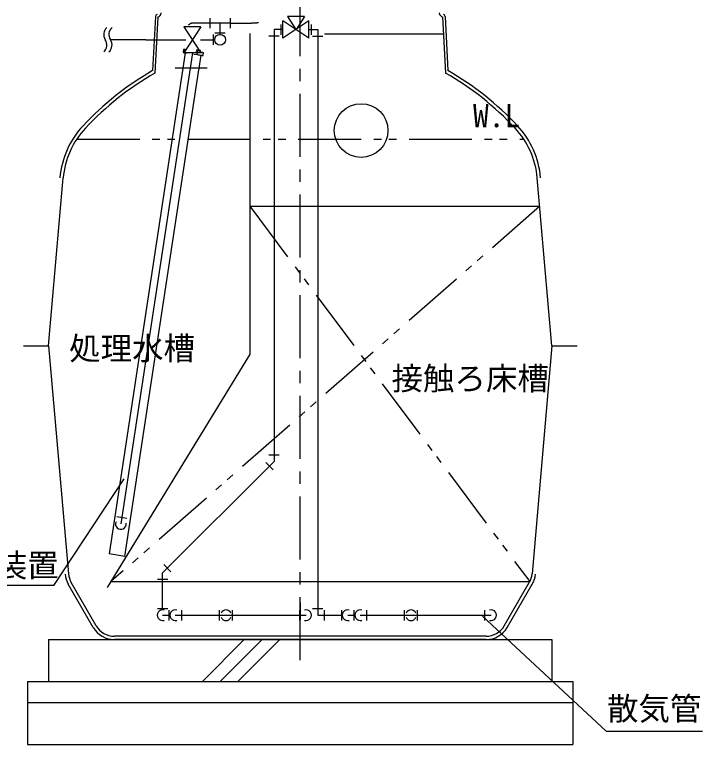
# Model space of a CAD drawing. Units: millimetres, scale not verified. Extents: x -10482 to 6837, y -7144 to 4933.
# Drawn here: x -1588 to 51, y -4464 to -2724 of the extents above; entities that cross this region are included whole.
import ezdxf
from ezdxf.enums import TextEntityAlignment as Align

# ---------------------------------------------------------------- set-up
doc = ezdxf.new("R2010")
doc.units = ezdxf.units.MM
doc.header["$LTSCALE"] = 30
doc.linetypes.add('CHAIN1', pattern=[8, 5, -1, 1, -1])
doc.linetypes.add('DOUBLE_CHAIN1', pattern=[8.8, 5, -1, 0.6, -0.6, 0.6, -1])
doc.layers.add('0-1_KIKI', color=3, linetype='Continuous', lineweight=25)
doc.layers.add('0-2_SEISAKU', color=2, linetype='Continuous', lineweight=25)
doc.layers.add('0-5_MOJI', color=4, linetype='Continuous')
doc.styles.add('MS Gothic', font='')
doc.styles.get('MS Gothic').set_extended_font_data('MS Gothic')

msp = doc.modelspace()

# ---------------------------------------------------------------- linework, layer by layer
at = {"layer": '0-1_KIKI', "linetype": 'CHAIN1'}
for p, q in [((-907.18, -4262.75), (-907.18, -2328.8)), ((-1205.49, -2850.68), (-1129.48, -2850.68))]:
    msp.add_line(p, q, dxfattribs=at)
at = {"layer": '0-1_KIKI'}
for p, q in [((-1252.43, -2728.41), (-1259.19, -2857.38)), ((-1246.44, -2728.73), (-1253.49, -2863.34)), ((-896.72, -2728.44), (-917.2, -2759.38)), ((-567.92, -2728.73), (-560.87, -2863.34)), ((-561.93, -2728.41), (-555.17, -2857.38)), ((-1122.59, -2731.91), (-1122.59, -2756.44)), ((-1098.25, -2770.88), (-1098.25, -2744.18)), ((-1074.21, -2731.91), (-1074.21, -2756.44)), ((-1074.21, -2744.18), (-1030.52, -2744.18)), ((-953.69, -2747.11), (-953.69, -2771.64)), ((-886.55, -2779.86), (-948.41, -2738.9)), ((-948.41, -2779.86), (-948.41, -2738.9)), ((-881.27, -2747.11), (-881.27, -2771.64)), ((-1143.88, -2752.74), (-1184.84, -2752.74)), ((-1184.84, -2752.74), (-1143.88, -2814.61)), ((-1143.88, -2752.74), (-1184.84, -2814.61)), ((-969.48, -2759.38), (-969.48, -3788.98)), ((-948.41, -2759.38), (-969.48, -2759.38)), ((-886.55, -2759.38), (-865.48, -2759.38)), ((-865.48, -2759.38), (-865.48, -4155.68)), ((-1275, -2783.68), (-1359.59, -2783.68)), ((-1275, -2783.68), (-1179.73, -2783.68)), ((-1145.35, -2783.68), (-1111.05, -2783.68)), ((-1114.04, -2795.94), (-1114.04, -2771.41)), ((-1085.98, -2767.88), (-1110.52, -2767.88)), ((-1027.18, -2768.96), (-1027.18, -3534.99)), ((-957.21, -2775.17), (-981.75, -2775.17)), ((-877.75, -2775.17), (-853.21, -2775.17)), ((-849.79, -2769.55), (-565.78, -2769.55)), ((-1181.28, -2814.93), (-1362.56, -4009.71)), ((-1164.36, -2814.61), (-1334.82, -3938.11)), ((-1185.21, -2806.75), (-1186.33, -2814.16)), ((-1186.33, -2814.16), (-1184.82, -2814.39)), ((-1183.69, -2806.98), (-1185.21, -2806.75)), ((-1143.88, -2814.61), (-1184.84, -2814.61)), ((-1183.69, -2806.98), (-1184.82, -2814.39)), ((-1152.59, -2819.28), (-1151.47, -2811.87)), ((-1145.66, -2813.31), (-1145.06, -2809.35)), ((-1138.79, -2821.38), (-1137.79, -2814.78)), ((-1149.27, -2857.15), (-1143.73, -2820.63)), ((-1324.99, -4015.41), (-1148.97, -2855.3)), ((-1507.18, -3513.68), (-1472.15, -3113.31)), ((-307.18, -3513.68), (-342.21, -3113.31)), ((-1027.18, -3180.68), (-336.31, -3180.68)), ((-1567.18, -3513.68), (-1507.18, -3513.68)), ((-1507.18, -3513.68), (-1459.65, -4056.93)), ((-307.18, -3513.68), (-354.71, -4056.93)), ((-307.18, -3513.68), (-247.18, -3513.68)), ((-1366.86, -4089.29), (-1027.18, -3534.99)), ((-981.75, -3773.18), (-957.21, -3773.18)), ((-1235.18, -4054.68), (-969.48, -3788.98)), ((-971.97, -3808.82), (-989.32, -3791.47)), ((-1344.59, -3920.66), (-1320.33, -3924.33)), ((-1324.99, -4015.41), (-1362.56, -4009.71)), ((-1232.69, -4034.83), (-1215.34, -4052.18)), ((-1222.91, -4070.47), (-1247.45, -4070.47)), ((-1235.18, -4142.88), (-1235.18, -4054.68)), ((-1400.54, -4184.68), (-1460.07, -4081.57)), ((-1393.61, -4180.68), (-1453.14, -4077.57)), ((-1358.52, -4075.68), (-360.18, -4075.68)), ((-420.75, -4180.68), (-361.22, -4077.57)), ((-413.82, -4184.68), (-354.29, -4081.57)), ((-1247.45, -4139.47), (-1222.91, -4139.47)), ((-907.18, -4125.68), (-907.18, -4165.68)), ((-877.75, -4139.88), (-853.21, -4139.88)), ((-1235.18, -4155.68), (-1217.98, -4155.68)), ((-1219.39, -4167.94), (-1219.39, -4143.41)), ((-1205.18, -4155.68), (-893.18, -4155.68)), ((-1189.39, -4167.94), (-1189.39, -4143.41)), ((-1099.97, -4167.94), (-1099.97, -4143.41)), ((-1068.39, -4167.94), (-1068.39, -4143.41)), ((-908.97, -4143.41), (-908.97, -4167.94)), ((-865.48, -4155.68), (-806.98, -4155.68)), ((-849.69, -4167.94), (-849.69, -4143.41)), ((-808.39, -4167.94), (-808.39, -4143.41)), ((-794.18, -4155.68), (-776.98, -4155.68)), ((-778.39, -4167.94), (-778.39, -4143.41)), ((-764.18, -4155.68), (-452.18, -4155.68)), ((-748.39, -4167.94), (-748.39, -4143.41)), ((-658.97, -4167.94), (-658.97, -4143.41)), ((-627.39, -4167.94), (-627.39, -4143.41)), ((-467.97, -4143.41), (-467.97, -4167.94)), ((-464.05, -4205.68), (-1350.31, -4205.68)), ((-464.05, -4213.68), (-1350.31, -4213.68))]:
    msp.add_line(p, q, dxfattribs=at)
at = {"layer": '0-1_KIKI', "linetype": 'DOUBLE_CHAIN1'}
for p, q in [((-1439.9, -3020.67), (-374.46, -3020.67)), ((-336.31, -3180.68), (-1358.52, -4075.68)), ((-1027.18, -3180.68), (-360.18, -4075.68))]:
    msp.add_line(p, q, dxfattribs=at)
at = {"layer": '0-1_KIKI', "color": 4}
for p, q in [((-1494.26, -4085.09), (-1327.23, -3830.25)), ((-1494.26, -4085.09), (-2021.29, -4085.09)), ((-178.16, -4432.09), (-472.6, -4158.04)), ((-178.16, -4432.09), (51.4, -4432.09))]:
    msp.add_line(p, q, dxfattribs=at)
at = {"layer": '0-1_KIKI'}
for points in [[(-897, -2728.44), (-937.96, -2728.44), (-917.48, -2759.38)], [(-1173.29, -2748.64), (-1173.34, -2748.68), (-1173.38, -2748.72), (-1173.43, -2748.75), (-1173.47, -2748.79), (-1173.52, -2748.83)], [(-1170.4, -2746.41), (-1170.54, -2746.51), (-1170.69, -2746.6), (-1170.83, -2746.7), (-1170.97, -2746.81), (-1171.11, -2746.91), (-1171.26, -2747.01), (-1171.4, -2747.12), (-1171.54, -2747.22), (-1171.68, -2747.33), (-1171.82, -2747.44), (-1171.96, -2747.55), (-1172.1, -2747.66), (-1172.14, -2747.69), (-1172.18, -2747.73), (-1172.23, -2747.77), (-1172.27, -2747.8), (-1172.32, -2747.84), (-1172.36, -2747.87), (-1172.41, -2747.91), (-1172.45, -2747.95), (-1172.5, -2747.98), (-1172.54, -2748.02), (-1172.59, -2748.06), (-1172.63, -2748.09), (-1172.67, -2748.13), (-1172.72, -2748.17), (-1172.76, -2748.2), (-1172.81, -2748.24), (-1172.85, -2748.27), (-1172.9, -2748.31), (-1172.94, -2748.35), (-1172.98, -2748.38), (-1173.03, -2748.42), (-1173.07, -2748.46), (-1173.12, -2748.5), (-1173.16, -2748.53), (-1173.21, -2748.57), (-1173.25, -2748.61), (-1173.29, -2748.64)], [(-1161.83, -2743.92), (-1162.13, -2743.94), (-1162.42, -2743.96), (-1162.72, -2743.98), (-1163.02, -2744.01), (-1163.32, -2744.04), (-1163.61, -2744.08), (-1163.91, -2744.11), (-1164.2, -2744.16), (-1164.49, -2744.2), (-1164.78, -2744.25), (-1165.07, -2744.3), (-1165.35, -2744.36), (-1165.64, -2744.42), (-1165.92, -2744.49), (-1166.21, -2744.56), (-1166.49, -2744.63), (-1166.76, -2744.71), (-1167.04, -2744.8), (-1167.31, -2744.89), (-1167.48, -2744.94), (-1167.64, -2745), (-1167.8, -2745.06), (-1167.96, -2745.12), (-1168.12, -2745.19), (-1168.28, -2745.25), (-1168.43, -2745.32), (-1168.59, -2745.39), (-1168.75, -2745.47), (-1168.9, -2745.54), (-1169.06, -2745.62), (-1169.21, -2745.7), (-1169.36, -2745.78), (-1169.51, -2745.86), (-1169.66, -2745.95), (-1169.81, -2746.04), (-1169.96, -2746.13), (-1170.1, -2746.22), (-1170.25, -2746.31), (-1170.4, -2746.41)], [(-1152.04, -2743.99), (-1152.26, -2743.98), (-1152.48, -2743.97), (-1152.71, -2743.97), (-1152.93, -2743.96), (-1153.15, -2743.95), (-1153.38, -2743.95), (-1153.6, -2743.94), (-1153.82, -2743.93), (-1154.05, -2743.93), (-1154.27, -2743.92), (-1154.5, -2743.91), (-1154.72, -2743.91), (-1154.95, -2743.9), (-1155.18, -2743.9), (-1155.4, -2743.89), (-1155.63, -2743.89), (-1155.85, -2743.88), (-1156.08, -2743.88), (-1156.31, -2743.87), (-1156.54, -2743.87), (-1156.76, -2743.86), (-1156.99, -2743.86), (-1157.22, -2743.86), (-1157.45, -2743.85), (-1157.68, -2743.85), (-1157.91, -2743.85), (-1158.21, -2743.85), (-1158.51, -2743.84), (-1158.81, -2743.84), (-1159.11, -2743.84), (-1159.42, -2743.84), (-1159.72, -2743.85), (-1160.02, -2743.85), (-1160.32, -2743.86), (-1160.62, -2743.87), (-1160.92, -2743.88), (-1161.23, -2743.89), (-1161.53, -2743.9), (-1161.83, -2743.92)], [(-1074.21, -2744.18), (-1147.36, -2744.18), (-1147.46, -2744.17), (-1147.57, -2744.17), (-1147.67, -2744.16), (-1147.78, -2744.16), (-1147.88, -2744.15), (-1147.98, -2744.15), (-1148.09, -2744.15), (-1148.19, -2744.14), (-1148.3, -2744.14), (-1148.4, -2744.13), (-1148.51, -2744.13), (-1148.61, -2744.12), (-1148.72, -2744.12), (-1148.82, -2744.12), (-1148.92, -2744.11), (-1149.03, -2744.11), (-1149.13, -2744.1), (-1149.24, -2744.1), (-1149.34, -2744.09), (-1149.45, -2744.09), (-1149.55, -2744.09), (-1149.66, -2744.08), (-1149.76, -2744.08), (-1149.87, -2744.07), (-1149.97, -2744.07), (-1150.08, -2744.06), (-1150.18, -2744.06), (-1150.28, -2744.06), (-1150.39, -2744.05), (-1150.49, -2744.05), (-1150.6, -2744.04), (-1150.7, -2744.04), (-1150.93, -2744.03), (-1151.15, -2744.02), (-1151.37, -2744.01), (-1151.59, -2744.01), (-1151.81, -2744), (-1152.04, -2743.99)], [(-1030.52, -2744.18), (-1029.79, -2744.14), (-1029.08, -2744.11), (-1028.39, -2744.07), (-1027.72, -2744.04), (-1027.06, -2744.01), (-1026.41, -2743.98), (-1025.78, -2743.94), (-1025.17, -2743.91), (-1024.57, -2743.88), (-1023.98, -2743.85), (-1023.41, -2743.82), (-1022.85, -2743.79), (-1022.31, -2743.76), (-1021.78, -2743.73), (-1021.26, -2743.7), (-1020.76, -2743.68), (-1020.27, -2743.65), (-1019.79, -2743.62), (-1019.32, -2743.59), (-1018.87, -2743.56), (-1018.43, -2743.54), (-1018, -2743.51), (-1017.58, -2743.49), (-1017.17, -2743.46), (-1016.77, -2743.43), (-1016.39, -2743.41), (-1016.01, -2743.39), (-1015.65, -2743.36), (-1015.3, -2743.34), (-1014.95, -2743.31), (-1014.62, -2743.29), (-1014.29, -2743.27), (-1014.13, -2743.26), (-1013.98, -2743.24), (-1013.83, -2743.23), (-1013.68, -2743.22), (-1013.53, -2743.21), (-1013.38, -2743.2), (-1013.24, -2743.19)], [(-1013.24, -2743.19), (-1013.1, -2743.18), (-1012.96, -2743.17), (-1012.82, -2743.16), (-1012.69, -2743.15), (-1012.55, -2743.14), (-1012.42, -2743.13), (-1012.29, -2743.12), (-1012.16, -2743.11), (-1012.04, -2743.1), (-1011.91, -2743.09), (-1011.79, -2743.08), (-1011.67, -2743.07), (-1011.55, -2743.06), (-1011.43, -2743.05), (-1011.31, -2743.04), (-1011.2, -2743.03), (-1011.09, -2743.02), (-1010.98, -2743.01), (-1010.87, -2743), (-1010.76, -2742.99), (-1010.65, -2742.98), (-1010.54, -2742.97), (-1010.44, -2742.96), (-1010.34, -2742.95), (-1010.24, -2742.94), (-1010.12, -2742.93), (-1010, -2742.92), (-1009.89, -2742.91), (-1009.77, -2742.9), (-1009.66, -2742.89), (-1009.55, -2742.88), (-1009.44, -2742.87), (-1009.33, -2742.86), (-1009.23, -2742.85), (-1009.12, -2742.84), (-1009.02, -2742.83), (-1008.92, -2742.82), (-1008.82, -2742.81), (-1008.72, -2742.8)], [(-1008.72, -2742.8), (-1008.63, -2742.79), (-1008.53, -2742.78), (-1008.44, -2742.77), (-1008.34, -2742.76), (-1008.25, -2742.75), (-1008.16, -2742.74), (-1008.07, -2742.73), (-1007.98, -2742.72), (-1007.89, -2742.71), (-1007.8, -2742.7), (-1007.72, -2742.7), (-1007.63, -2742.69), (-1007.54, -2742.68), (-1007.46, -2742.67), (-1007.37, -2742.66), (-1007.29, -2742.65), (-1007.21, -2742.64), (-1007.13, -2742.63)], [(-886.55, -2779.86), (-886.55, -2738.9), (-948.41, -2779.86)], [(-1184.82, -2814.39), (-1183.7, -2814.56), (-1182.28, -2814.78), (-1180.6, -2815.03), (-1178.68, -2815.33), (-1178.33, -2815.38)], [(-1181.16, -2807.36), (-1182.54, -2807.15), (-1183.69, -2806.98)], [(-1160.53, -2818.08), (-1153.25, -2819.18), (-1152.75, -2819.26), (-1152.59, -2819.28)], [(-1151.47, -2811.87), (-1151.5, -2811.86), (-1151.84, -2811.81), (-1152.53, -2811.71), (-1153.58, -2811.55), (-1154.95, -2811.34), (-1155.45, -2811.26)], [(-1152.59, -2819.28), (-1150.19, -2819.65), (-1147.81, -2820.01), (-1145.64, -2820.34), (-1143.73, -2820.63), (-1142.11, -2820.87), (-1140.78, -2821.08), (-1139.78, -2821.23), (-1139.12, -2821.33), (-1138.81, -2821.37), (-1138.79, -2821.38)]]:
    msp.add_lwpolyline(points, dxfattribs=at)
for centre, radius in [((-1098.25, -2783.68), 12.8), ((-762.18, -3000.18), 64)]:
    msp.add_circle(centre, radius, dxfattribs=at)
for centre, radius, start, end in [((-1247.44, -2728.68), 5, 101.35137, 177), ((-1249.4, -2718.87), 11, 281.35137, 355), ((-564.96, -2718.87), 11, 185, 258.64863), ((-566.93, -2728.68), 5, 3, 78.64863), ((-1353.26, -2771.24), 22.5, 131.81026, 213.55739), ((-1340.84, -2771.24), 22.5, 131.81026, 213.55739), ((-1390.76, -2796.11), 22.5, 311.81029, 33.55719), ((-1378.34, -2796.11), 22.5, 311.81029, 33.55719), ((-907.18, -3471.68), 708, 119.81397, 137.00948), ((-907.18, -3471.68), 700, 119.65199, 137.00948), ((-907.18, -3471.68), 700, 42.99052, 60.34801), ((-907.18, -3471.68), 708, 42.99052, 60.18603), ((-1272.91, -3130.74), 208, 137.00948, 175), ((-541.45, -3130.74), 208, 5, 42.99052), ((-1272.91, -3130.74), 200, 137.00948, 175), ((-541.45, -3130.74), 200, 5, 42.99052), ((-1334.82, -3938.11), 12.8, 154.81214, 8.00846), ((-1409.84, -4052.57), 58, 185, 210), ((-1409.84, -4052.57), 50, 185, 210), ((-404.52, -4052.57), 50, 330, 355), ((-404.52, -4052.57), 58, 330, 355), ((-1235.18, -4155.68), 12.8, 73.40184, 286.59816), ((-1205.18, -4155.68), 12.8, 73.40184, 286.59816), ((-1084.18, -4155.68), 12.8, 22.9932, 157.0068), ((-893.18, -4155.68), 12.8, 253.40184, 106.59816), ((-794.18, -4155.68), 12.8, 73.40184, 286.59816), ((-764.18, -4155.68), 12.8, 73.40184, 286.59816), ((-643.18, -4155.68), 12.8, 22.9932, 157.0068), ((-452.18, -4155.68), 12.8, 253.40184, 106.59816), ((-1084.18, -4155.68), 12.8, 202.9932, 337.0068), ((-643.18, -4155.68), 12.8, 202.9932, 337.0068), ((-1350.31, -4155.68), 58, 210, 270), ((-1350.31, -4155.68), 50, 210, 270), ((-464.05, -4155.68), 50, 270, 330), ((-464.05, -4155.68), 58, 270, 330)]:
    msp.add_arc(centre, radius, start, end, dxfattribs=at)
for centre, major_axis, start_param, end_param in [((-1160.79, -2806.41), (-15.74, 2.95), 1.955949, 4.3275931), ((-1161.39, -2810.36), (-15.74, 2.95), 2.2492946, 3.1415927), ((-1161.39, -2810.36), (-23.6, 4.42), 2.0025738, 3.9828397)]:
    msp.add_ellipse(centre, major_axis=major_axis, ratio=0.005165, start_param=start_param, end_param=end_param, dxfattribs=at)
at = {"layer": '0-2_SEISAKU'}
for p, q in [((-1507.18, -4213.68), (-307.18, -4213.68)), ((-1507.18, -4213.68), (-1507.18, -4313.68)), ((-1140.57, -4313.68), (-1040.57, -4213.68)), ((-1098.15, -4313.68), (-998.15, -4213.68)), ((-1055.72, -4313.68), (-955.72, -4213.68)), ((-307.18, -4213.68), (-307.18, -4313.68)), ((-1557.18, -4313.68), (-257.18, -4313.68)), ((-1557.18, -4313.68), (-1557.18, -4413.68)), ((-257.18, -4313.68), (-257.18, -4413.68)), ((-1557.18, -4363.68), (-257.18, -4363.68)), ((-257.18, -4363.68), (-257.18, -4463.68))]:
    msp.add_line(p, q, dxfattribs=at)
msp.add_lwpolyline([(-1557.18, -4363.68), (-1557.18, -4463.68), (-257.18, -4463.68)], dxfattribs=at)

# ---------------------------------------------------------------- texts
at = {"layer": '0-1_KIKI', "color": 4, "style": 'MS Gothic'}
for s, p in [('処理水槽', (-1458.11, -3563.56)), ('接触ろ床槽', (-689.62, -3635.14)), ('循環水移送装置', (-2008, -4080.9)), ('散気管', (-176.11, -4422.27))]:
    msp.add_text(s, height=54.99, dxfattribs=at).set_placement(p, align=Align.BOTTOM_LEFT)
at = {"layer": '0-5_MOJI', "style": 'MS Gothic'}
msp.add_text('W.L', height=54.99, dxfattribs=at).set_placement((-495.38, -3008.67), align=Align.BOTTOM_LEFT)

doc.saveas('drawing.dxf')
